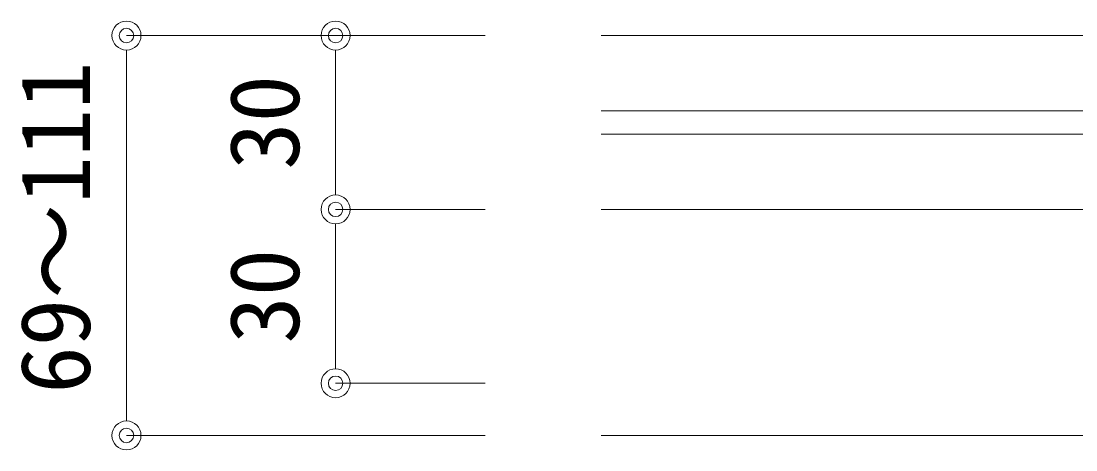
# Model space of a CAD drawing. Units: millimetres on the paper. Extents: x -401 to 401, y -279 to 279.
# Drawn here: x -323.03 to -286.64, y -32.16 to -17.36 of the extents above; entities that cross this region are included whole.
import ezdxf
from ezdxf.enums import TextEntityAlignment as Align

# ---------------------------------------------------------------- set-up
doc = ezdxf.new("R2010")
doc.units = ezdxf.units.MM
for name, color, linetype, lineweight in [('0-2_A-E01-仕上太線', 4, 'Continuous', 9), ('0-5_0-A11-寸法_詳細', 5, 'Continuous', 9), ('0-6_0', 7, 'Continuous', 9)]:
    doc.layers.add(name, color=color, linetype=linetype, lineweight=lineweight)
doc.styles.add('ＭＳ ゴシック', font='')
doc.styles.get('ＭＳ ゴシック').set_extended_font_data('MS Gothic')

# ---------------------------------------------------------------- blocks, each defined once
blk = doc.blocks.new('_Dot')
at = {"layer": '0-6_0'}
blk.add_line((-0.5, 0), (-1, 0), dxfattribs=at)
for radius in [0.5, 0.25]:
    blk.add_circle((0, 0), radius, dxfattribs=at)

msp = doc.modelspace()

# ---------------------------------------------------------------- linework, layer by layer
at = {"layer": '0-2_A-E01-仕上太線'}
for p, q in [((7.126, -17.862), (-303.016, -17.862)), ((7.126, -20.462), (-303.016, -20.462)), ((7.126, -21.262), (-303.016, -21.262)), ((7.126, -23.862), (-303.016, -23.862)), ((7.126, -31.662), (-303.016, -31.662))]:
    msp.add_line(p, q, dxfattribs=at)
at = {"layer": '0-5_0-A11-寸法_詳細'}
for p, q in [((-307.016, -17.862), (-319.392, -17.862)), ((-307.016, -17.862), (-312.178, -17.862)), ((-319.392, -18.862), (-319.392, -30.662)), ((-312.178, -18.862), (-312.178, -22.862)), ((-307.016, -23.862), (-312.178, -23.862)), ((-307.016, -23.862), (-312.178, -23.862)), ((-312.178, -24.862), (-312.178, -28.862)), ((-307.016, -29.862), (-312.178, -29.862)), ((-307.016, -31.662), (-319.392, -31.662))]:
    msp.add_line(p, q, dxfattribs=at)

# ---------------------------------------------------------------- block references
for p, rotation in [((-319.392, -17.862), 90), ((-312.178, -17.862), 90), ((-312.178, -23.862), 270), ((-312.178, -23.862), 90), ((-312.178, -29.862), 270), ((-319.392, -31.662), 270)]:
    msp.add_blockref('_Dot', p, dxfattribs=dict(at, rotation=rotation))

# ---------------------------------------------------------------- texts
at = {"layer": '0-5_0-A11-寸法_詳細', "style": 'ＭＳ ゴシック'}
for s, p in [('69～111', (-319.93, -30.222)), ('30', (-312.716, -22.493)), ('30', (-312.716, -28.493))]:
    msp.add_text(s, height=2.405, rotation=90, dxfattribs=at).set_placement(p, align=Align.BOTTOM_LEFT)

doc.saveas('drawing.dxf')
